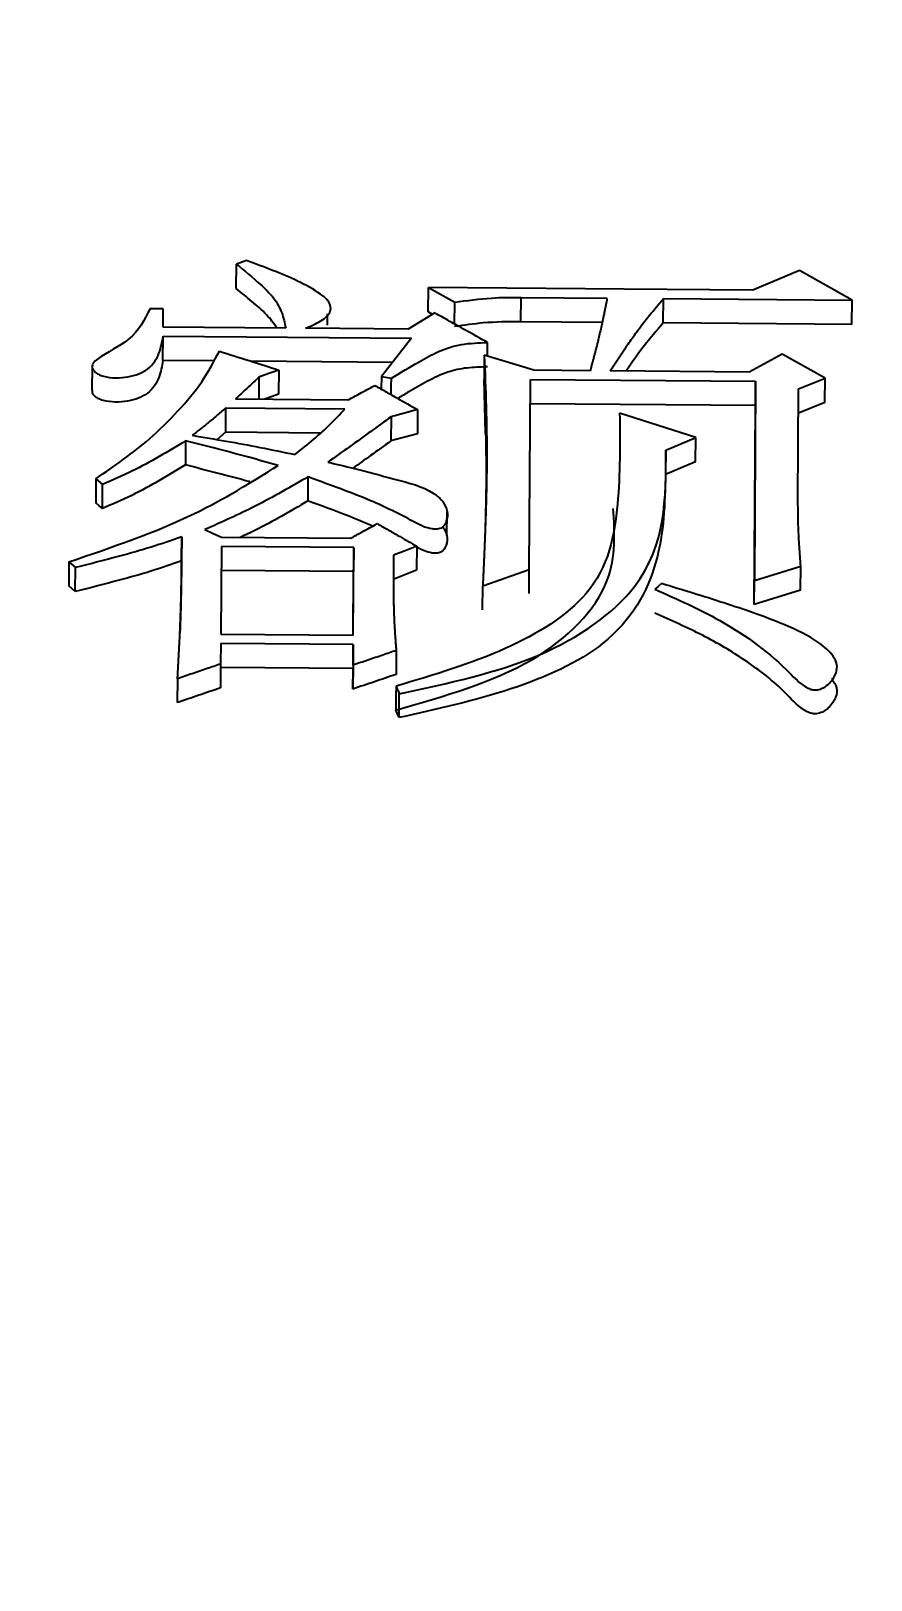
# Model space of a CAD drawing. Header units: millimetres. Extents: x 1726 to 4771, y 590 to 2743.
# Drawn here: x 2463.13 to 2465.88, y 2321.54 to 2326.59 of the extents above; entities that cross this region are included whole.
import ezdxf

# ---------------------------------------------------------------- set-up
doc = ezdxf.new("R2010")
doc.units = ezdxf.units.MM
doc.layers.add('AM_5', color=3, linetype='Continuous', lineweight=25)
doc.styles.add('SLDTEXTSTYLE1', font='txt.shx', dxfattribs={"width": 0.7, "bigfont": 'gbcbig.shx'})
doc.dimstyles.new('SLDDIMSTYLE12$0', dxfattribs={"dimtxt": 12, "dimasz": 10, "dimexe": 0, "dimexo": 0.0625, "dimgap": 0.875, "dimtad": 1, "dimdec": 1, "dimlfac": 1.8, "dimrnd": 1e-09, "dimzin": 12, "dimdsep": 46, "dimtxsty": 'SLDTEXTSTYLE1', "dimcen": 0.09, "dimdle": 8.16, "dimclrd": 3, "dimclre": 3, "dimadec": 0, "dimazin": 3, "dimtfac": 1, "dimtdec": 1, "dimtofl": 0, "dimtmove": 0, "dimatfit": 3, "dimfxl": 0, "dimfrac": 2, "dimtolj": 1, "dimlwd": 5, "dimlwe": 5, "dimarcsym": 0})

# ---------------------------------------------------------------- blocks, each defined once
blk = doc.blocks.new('*D50')
at = {"layer": 'AM_5', "color": 3, "lineweight": 5, "transparency": 16777216}
blk.add_line((2709.5179, 2483.6796), (2315.1182, 2483.6796), dxfattribs=at)
at = {"layer": 'AM_5', "color": 3, "linetype": 'Continuous', "lineweight": 5, "transparency": 16777216}
for p, q in [((2315.1182, 2473.6796), (2315.1182, 2159.8939)), ((2721.1936, 2149.8939), (2315.1182, 2149.8939))]:
    blk.add_line(p, q, dxfattribs=at)
at = {"layer": 'AM_5', "color": 3, "transparency": 16777216}
for points in [[(2313.4515, 2473.6796), (2316.7848, 2473.6796), (2315.1182, 2483.6796)], [(2313.4515, 2159.8939), (2316.7848, 2159.8939), (2315.1182, 2149.8939)]]:
    blk.add_solid(points, dxfattribs=at)
at = {"layer": 'Defpoints', "color": 0, "transparency": 16777216}
for p in [(2709.5804, 2483.6796), (2315.1182, 2149.8939), (2721.2561, 2149.8939)]:
    blk.add_point(p, dxfattribs=at)
at = {"layer": 'AM_5', "color": 0, "transparency": 16777216, "insert": (2300.5289, 2316.7867), "char_height": 12, "attachment_point": 5, "rotation": 90, "style": 'SLDTEXTSTYLE1'}
blk.add_mtext('\\A1;{\\H2.28571x;335}', dxfattribs=at)

msp = doc.modelspace()

# ---------------------------------------------------------------- linework, layer by layer
at = {"color": 7, "linetype": 'Continuous', "lineweight": 25}
for p, q in [((2463.8026, 2325.7541), (2463.8033, 2325.8338)), ((2463.8358, 2325.8454), (2463.8033, 2325.8338)), ((2465.6421, 2325.8126), (2465.4903, 2325.7488)), ((2465.8146, 2325.7164), (2465.6421, 2325.8126)), ((2464.4295, 2325.678), (2464.4302, 2325.7576)), ((2464.4302, 2325.7576), (2464.5165, 2325.7094)), ((2463.5644, 2325.6877), (2463.5211, 2325.6881)), ((2463.564, 2325.6283), (2463.5644, 2325.6877)), ((2464.1015, 2325.713), (2464.1015, 2325.7142)), ((2464.444, 2325.6699), (2464.4295, 2325.678)), ((2464.5158, 2325.6383), (2464.5165, 2325.7094)), ((2464.7322, 2325.6459), (2464.7329, 2325.7254)), ((2464.7329, 2325.7254), (2465.0142, 2325.7231)), ((2465.1973, 2325.642), (2465.198, 2325.7216)), ((2465.198, 2325.7216), (2465.8146, 2325.7164)), ((2465.8139, 2325.6369), (2465.8146, 2325.7164)), ((2463.9642, 2325.625), (2463.564, 2325.6283)), ((2464.1008, 2325.6347), (2464.1011, 2325.6717)), ((2464.4513, 2325.6744), (2464.3645, 2325.6216)), ((2464.9981, 2325.6436), (2464.7322, 2325.6459)), ((2465.8139, 2325.6369), (2465.1973, 2325.642)), ((2463.5631, 2325.5191), (2463.5638, 2325.5985)), ((2464.3645, 2325.6216), (2464.0291, 2325.6244)), ((2464.3751, 2325.5918), (2464.2769, 2325.4674)), ((2464.6234, 2325.533), (2464.6238, 2325.5778)), ((2464.6127, 2325.5362), (2464.612, 2325.4569)), ((2464.7747, 2325.4872), (2464.6127, 2325.5362)), ((2465.5863, 2325.54), (2465.4778, 2325.4813)), ((2465.7264, 2325.4613), (2465.5863, 2325.54)), ((2463.3322, 2325.5013), (2463.3314, 2325.4216)), ((2463.7292, 2325.5178), (2463.5631, 2325.5191)), ((2464.3128, 2325.5129), (2463.8509, 2325.5167)), ((2463.9417, 2325.4881), (2463.941, 2325.4089)), ((2464.9586, 2325.4856), (2464.7747, 2325.4872)), ((2465.4778, 2325.4813), (2465.0235, 2325.4851)), ((2463.8767, 2325.4648), (2463.876, 2325.393)), ((2464.2769, 2325.4674), (2464.2765, 2325.4257)), ((2464.2769, 2325.4674), (2464.3094, 2325.4612)), ((2464.6166, 2325.2821), (2464.612, 2325.4569)), ((2464.7597, 2324.837), (2464.7637, 2325.4574)), ((2464.7637, 2325.4574), (2465.4992, 2325.4513)), ((2465.4992, 2325.4513), (2465.495, 2324.8005)), ((2465.4985, 2325.372), (2465.4992, 2325.4513)), ((2465.6373, 2325.0598), (2465.6397, 2325.4262)), ((2465.6397, 2325.4262), (2465.7264, 2325.4613)), ((2465.7257, 2325.3821), (2465.7264, 2325.4613)), ((2463.8005, 2325.3937), (2464.1683, 2325.3906)), ((2463.941, 2325.4089), (2463.8964, 2325.3929)), ((2465.4985, 2325.372), (2464.7629, 2325.3782)), ((2465.4943, 2324.7221), (2465.4985, 2325.372)), ((2465.7257, 2325.3821), (2465.6389, 2325.347)), ((2463.7678, 2325.364), (2463.7671, 2325.2849)), ((2464.1573, 2325.3608), (2463.7678, 2325.364)), ((2464.3085, 2325.3355), (2464.3078, 2325.2565)), ((2464.3952, 2325.3588), (2464.3945, 2325.2797)), ((2465.3033, 2325.2673), (2465.055, 2325.3473)), ((2463.7671, 2325.2849), (2463.7388, 2325.2607)), ((2464.0779, 2325.2823), (2463.7671, 2325.2849)), ((2464.3945, 2325.2797), (2464.3078, 2325.2565)), ((2463.6373, 2325.2571), (2463.6366, 2325.1781)), ((2465.2057, 2325.226), (2465.2049, 2325.1471)), ((2465.2057, 2325.226), (2465.3033, 2325.2673)), ((2465.3026, 2325.1883), (2465.3033, 2325.2673)), ((2465.3026, 2325.1883), (2465.2049, 2325.1471)), ((2463.3445, 2325.1332), (2463.366, 2325.1149)), ((2463.3652, 2325.0361), (2463.366, 2325.1149)), ((2464.4909, 2324.9465), (2464.4917, 2325.0261)), ((2463.6245, 2324.9435), (2463.6238, 2324.8649)), ((2463.7543, 2324.9424), (2464.1762, 2324.9389)), ((2463.7541, 2324.9121), (2463.7523, 2324.6261)), ((2464.1868, 2324.9085), (2463.7541, 2324.9121)), ((2464.1849, 2324.6225), (2464.1868, 2324.9085)), ((2464.1868, 2324.9085), (2464.186, 2324.83)), ((2464.3924, 2324.9129), (2464.3916, 2324.8343)), ((2463.2562, 2324.8617), (2463.2554, 2324.7832)), ((2463.2562, 2324.8617), (2463.2777, 2324.8432)), ((2463.277, 2324.7648), (2463.2777, 2324.8432)), ((2464.186, 2324.83), (2463.7534, 2324.8336)), ((2464.1847, 2324.6225), (2464.186, 2324.83)), ((2464.3916, 2324.8343), (2464.3157, 2324.8047)), ((2464.6079, 2324.7835), (2464.7597, 2324.837)), ((2464.7589, 2324.7585), (2464.7597, 2324.837)), ((2465.495, 2324.8005), (2465.6468, 2324.8478)), ((2465.646, 2324.7694), (2465.6468, 2324.8478)), ((2464.6071, 2324.7052), (2464.6079, 2324.7835)), ((2465.4943, 2324.7221), (2465.495, 2324.8005)), ((2465.646, 2324.7694), (2465.4943, 2324.7221)), ((2463.7523, 2324.6261), (2464.1849, 2324.6225)), ((2463.7521, 2324.5955), (2463.7516, 2324.5282)), ((2464.1847, 2324.5919), (2463.7521, 2324.5955)), ((2464.1847, 2324.5919), (2464.184, 2324.5138)), ((2464.1843, 2324.5246), (2464.1847, 2324.5919)), ((2464.3252, 2324.5724), (2464.3245, 2324.4943)), ((2463.7516, 2324.5282), (2463.7509, 2324.4502)), ((2464.184, 2324.5138), (2463.7515, 2324.5174)), ((2464.1843, 2324.5246), (2464.1836, 2324.4466)), ((2464.1836, 2324.4466), (2464.184, 2324.5138)), ((2465.751, 2324.555), (2465.751, 2324.5558)), ((2463.6107, 2324.4803), (2463.6099, 2324.4024)), ((2465.7502, 2324.4768), (2465.7503, 2324.4817)), ((2464.3344, 2324.3534), (2464.3351, 2324.4313)), ((2464.3344, 2324.3534), (2464.3237, 2324.3781))]:
    msp.add_line(p, q, dxfattribs=at)
at = {"color": 7, "linetype": 'Continuous', "lineweight": 25, "flags": 128}
for points in [[(2465.4903, 2325.7488), (2465.0699, 2325.7523), (2464.4302, 2325.7576)], [(2463.5638, 2325.5985), (2463.9695, 2325.5952), (2464.3751, 2325.5918)], [(2463.9417, 2325.4881), (2463.9092, 2325.4764), (2463.8767, 2325.4648)], [(2464.3089, 2325.4075), (2464.3089, 2325.4093), (2464.3091, 2325.4352), (2464.3094, 2325.4612)], [(2464.3952, 2325.3588), (2464.3519, 2325.3472), (2464.3085, 2325.3355)], [(2463.3445, 2325.1332), (2463.3442, 2325.1044), (2463.344, 2325.0794), (2463.3437, 2325.0544)], [(2464.0369, 2325.1395), (2464.0366, 2325.1044), (2464.0363, 2325.0825), (2464.0361, 2325.0607)], [(2463.3652, 2325.0361), (2463.3545, 2325.0452), (2463.3437, 2325.0544)], [(2463.7004, 2324.9671), (2463.7273, 2324.9547), (2463.7543, 2324.9424)], [(2464.3924, 2324.9129), (2464.3544, 2324.898), (2464.3164, 2324.8832)], [(2463.277, 2324.7648), (2463.2662, 2324.774), (2463.2554, 2324.7832)], [(2465.192, 2324.7908), (2465.1811, 2324.7818), (2465.1703, 2324.7727)], [(2464.3245, 2324.456), (2464.3242, 2324.4243), (2464.324, 2324.4012), (2464.3237, 2324.3781)]]:
    msp.add_lwpolyline(points, dxfattribs=at)
at = {"color": 7, "linetype": 'Continuous', "lineweight": 25}
for points, knots in [([(2463.8033, 2325.8338), (2463.8297, 2325.8122), (2463.8729, 2325.7766), (2463.9272, 2325.7246), (2463.9537, 2325.6754), (2463.9607, 2325.6418), (2463.9642, 2325.625)], [0, 0, 0, 0, 0.34464, 0.565757, 0.783533, 1, 1, 1, 1]), ([(2464.0291, 2325.6244), (2464.0465, 2325.6318), (2464.0807, 2325.6462), (2464.1154, 2325.6771), (2464.1085, 2325.7114), (2464.0682, 2325.7449), (2463.9798, 2325.7927), (2463.8931, 2325.8244), (2463.8358, 2325.8454)], [0, 0, 0, 0, 0.121784, 0.238894, 0.329996, 0.425945, 0.621085, 1, 1, 1, 1]), ([(2463.9356, 2325.6252), (2463.925, 2325.6399), (2463.9028, 2325.6706), (2463.8537, 2325.7122), (2463.8196, 2325.7401), (2463.8026, 2325.7541)], [0, 0, 0, 0, 0.315601, 0.657131, 1, 1, 1, 1]), ([(2463.5211, 2325.6881), (2463.5031, 2325.6521), (2463.4706, 2325.5871), (2463.3738, 2325.5432), (2463.3321, 2325.5103), (2463.3313, 2325.4945), (2463.3395, 2325.4824), (2463.352, 2325.4734), (2463.3752, 2325.4653), (2463.4088, 2325.4614), (2463.4488, 2325.4646), (2463.4846, 2325.4748), (2463.5281, 2325.4979), (2463.5538, 2325.5428), (2463.5605, 2325.58), (2463.5638, 2325.5985)], [0, 0, 0, 0, 0.230991, 0.417984, 0.453958, 0.487906, 0.511162, 0.535138, 0.560232, 0.612084, 0.662769, 0.713245, 0.762331, 0.881446, 1, 1, 1, 1]), ([(2464.5165, 2325.7094), (2464.5563, 2325.715), (2464.6275, 2325.725), (2464.7006, 2325.7253), (2464.7329, 2325.7254)], [0, 0, 0, 0, 0.558835, 1, 1, 1, 1]), ([(2465.0142, 2325.7231), (2465.0138, 2325.7214), (2465.0131, 2325.7179), (2465.0123, 2325.7135), (2465.0114, 2325.7092), (2465.0108, 2325.7057), (2465.0101, 2325.7022), (2465.0094, 2325.6988), (2465.0087, 2325.6953), (2465.0079, 2325.6909), (2465.0072, 2325.6875), (2465.0063, 2325.6831), (2465.0054, 2325.6788), (2465.0044, 2325.6735), (2465.0033, 2325.6683), (2465.0022, 2325.6631), (2465.0011, 2325.6579), (2464.999, 2325.6475), (2464.9941, 2325.6249), (2464.9887, 2325.6023), (2464.9845, 2325.5849), (2464.9827, 2325.578), (2464.981, 2325.571), (2464.9788, 2325.5623), (2464.977, 2325.5554), (2464.9752, 2325.5484), (2464.9738, 2325.5432), (2464.9727, 2325.5389), (2464.9716, 2325.5345), (2464.9707, 2325.5311), (2464.9697, 2325.5276), (2464.9688, 2325.5241), (2464.9679, 2325.5207), (2464.9668, 2325.5163), (2464.9658, 2325.5128), (2464.9647, 2325.5085), (2464.9637, 2325.505), (2464.9628, 2325.5015), (2464.9619, 2325.4981), (2464.961, 2325.4946), (2464.9598, 2325.4902), (2464.959, 2325.4875), (2464.9586, 2325.4856)], [0, 0, 0, 0, 0.021952, 0.043903, 0.054879, 0.07683, 0.087806, 0.098782, 0.120733, 0.131709, 0.15366, 0.164636, 0.186587, 0.208539, 0.23049, 0.252442, 0.274393, 0.296345, 0.384151, 0.559767, 0.581718, 0.60367, 0.647573, 0.669524, 0.713427, 0.735378, 0.75733, 0.779281, 0.790257, 0.812208, 0.823184, 0.83416, 0.856111, 0.867087, 0.889038, 0.900014, 0.921966, 0.932941, 0.943917, 0.965868, 0.976844, 1, 1, 1, 1]), ([(2465.0235, 2325.4851), (2465.0409, 2325.5112), (2465.0604, 2325.5406), (2465.0895, 2325.5828), (2465.1268, 2325.6365), (2465.1677, 2325.6853), (2465.198, 2325.7216)], [0, 0, 0, 0, 0.325176, 0.365823, 0.528414, 1, 1, 1, 1]), ([(2464.6238, 2325.5778), (2464.5989, 2325.5918), (2464.5578, 2325.6148), (2464.5003, 2325.647), (2464.4676, 2325.6653), (2464.4513, 2325.6744)], [0, 0, 0, 0, 0.4326285, 0.7163139, 1, 1, 1, 1]), ([(2464.7322, 2325.6459), (2464.6911, 2325.6455), (2464.6178, 2325.6448), (2464.5469, 2325.6344), (2464.5157, 2325.6299)], [0, 0, 0, 0, 0.5610854, 1, 1, 1, 1]), ([(2465.1973, 2325.642), (2465.176, 2325.6171), (2465.1326, 2325.5665), (2465.0954, 2325.513), (2465.0766, 2325.4854), (2465.0762, 2325.4846)], [0, 0, 0, 0, 0.48485, 0.986855, 1, 1, 1, 1]), ([(2464.3094, 2325.4612), (2464.3394, 2325.4794), (2464.3889, 2325.5095), (2464.4611, 2325.5497), (2464.5371, 2325.5752), (2464.5947, 2325.5769), (2464.6238, 2325.5778)], [0, 0, 0, 0, 0.334385, 0.552202, 0.773272, 1, 1, 1, 1]), ([(2463.3445, 2325.1332), (2463.4053, 2325.1754), (2463.505, 2325.2447), (2463.6136, 2325.3538), (2463.6946, 2325.4485), (2463.7298, 2325.5159), (2463.7474, 2325.5494)], [0, 0, 0, 0, 0.34436, 0.564684, 0.783385, 1, 1, 1, 1]), ([(2463.7474, 2325.5494), (2463.7798, 2325.5392), (2463.8446, 2325.5188), (2463.9093, 2325.4983), (2463.9417, 2325.4881)], [0, 0, 0, 0, 0.5, 1, 1, 1, 1]), ([(2464.6127, 2325.5362), (2464.6149, 2325.4803), (2464.6194, 2325.3686), (2464.6214, 2325.2421), (2464.6208, 2325.1699), (2464.6206, 2325.1522), (2464.6205, 2325.1469), (2464.6205, 2325.1417), (2464.6204, 2325.1364), (2464.6203, 2325.1311), (2464.6202, 2325.124), (2464.6201, 2325.117), (2464.6199, 2325.1099), (2464.6198, 2325.1046), (2464.6197, 2325.0993), (2464.6196, 2325.094), (2464.6195, 2325.0887), (2464.6193, 2325.0834), (2464.6192, 2325.0764), (2464.619, 2325.0693), (2464.6188, 2325.0623), (2464.6187, 2325.057), (2464.6185, 2325.0517), (2464.6184, 2325.0464), (2464.6182, 2325.0411), (2464.618, 2325.0358), (2464.6179, 2325.0304), (2464.6177, 2325.0251), (2464.6175, 2325.0181), (2464.6173, 2325.011), (2464.617, 2325.0039), (2464.6168, 2324.9986), (2464.6167, 2324.9933), (2464.6165, 2324.988), (2464.6163, 2324.9827), (2464.6161, 2324.9774), (2464.6158, 2324.9703), (2464.6156, 2324.9632), (2464.6153, 2324.9561), (2464.6151, 2324.9508), (2464.6149, 2324.9455), (2464.6147, 2324.9402), (2464.6145, 2324.9349), (2464.6142, 2324.9296), (2464.614, 2324.9242), (2464.6138, 2324.9189), (2464.6135, 2324.9118), (2464.6132, 2324.9047), (2464.6129, 2324.8977), (2464.6127, 2324.8923), (2464.6125, 2324.887), (2464.6122, 2324.8817), (2464.612, 2324.8764), (2464.6118, 2324.871), (2464.6115, 2324.8639), (2464.6112, 2324.8568), (2464.6108, 2324.8497), (2464.6106, 2324.8444), (2464.6104, 2324.8391), (2464.6101, 2324.8338), (2464.6099, 2324.8284), (2464.6097, 2324.8231), (2464.6094, 2324.8178), (2464.6091, 2324.8107), (2464.6088, 2324.8035), (2464.6084, 2324.7964), (2464.6082, 2324.7904), (2464.608, 2324.7861), (2464.6079, 2324.7835)], [0, 0, 0, 0, 0.22469, 0.449389, 0.505561, 0.512583, 0.519604, 0.526626, 0.533648, 0.540669, 0.547691, 0.561734, 0.568755, 0.575777, 0.582798, 0.58982, 0.596841, 0.603863, 0.610884, 0.624928, 0.631949, 0.638971, 0.645992, 0.653014, 0.660035, 0.667057, 0.674078, 0.6811, 0.688121, 0.702165, 0.709186, 0.716208, 0.723229, 0.730251, 0.737272, 0.744294, 0.751315, 0.765358, 0.77238, 0.779401, 0.786423, 0.793445, 0.800466, 0.807488, 0.814509, 0.821531, 0.828552, 0.842595, 0.849617, 0.856638, 0.86366, 0.870682, 0.877703, 0.884725, 0.891746, 0.905789, 0.912811, 0.919832, 0.926854, 0.933875, 0.940897, 0.947918, 0.95494, 0.961962, 0.976005, 0.983026, 0.990048, 1, 1, 1, 1]), ([(2463.5631, 2325.5191), (2463.5597, 2325.5006), (2463.553, 2325.4635), (2463.5273, 2325.4186), (2463.4839, 2325.3955), (2463.4481, 2325.3854), (2463.408, 2325.3822), (2463.3745, 2325.386), (2463.3512, 2325.3942), (2463.339, 2325.4032), (2463.3314, 2325.4128), (2463.3327, 2325.4192), (2463.3333, 2325.4219)], [0, 0, 0, 0, 0.223965, 0.44903, 0.541825, 0.637278, 0.73315, 0.831226, 0.878675, 0.923993, 0.967934, 1, 1, 1, 1]), ([(2464.6231, 2325.4984), (2464.6007, 2325.4978), (2464.5562, 2325.4967), (2464.4868, 2325.482), (2464.4269, 2325.4516), (2464.3738, 2325.4219), (2464.3425, 2325.4027), (2464.3305, 2325.3953)], [0, 0, 0, 0, 0.190977, 0.379493, 0.617761, 0.853572, 1, 1, 1, 1]), ([(2463.8767, 2325.4648), (2463.8675, 2325.4562), (2463.8502, 2325.4401), (2463.8248, 2325.4164), (2463.8086, 2325.4012), (2463.8005, 2325.3937)], [0, 0, 0, 0, 0.361282, 0.680641, 1, 1, 1, 1]), ([(2464.1683, 2325.3906), (2464.1808, 2325.3974), (2464.2015, 2325.4087), (2464.2305, 2325.4244), (2464.2469, 2325.4333), (2464.2551, 2325.4377)], [0, 0, 0, 0, 0.432649, 0.716324, 1, 1, 1, 1]), ([(2464.2551, 2325.4377), (2464.2675, 2325.4307), (2464.2924, 2325.4167), (2464.3391, 2325.3904), (2464.3734, 2325.3711), (2464.3952, 2325.3588)], [0, 0, 0, 0, 0.266242, 0.532485, 1, 1, 1, 1]), ([(2463.7678, 2325.364), (2463.758, 2325.3555), (2463.7382, 2325.3386), (2463.7024, 2325.3087), (2463.6755, 2325.2877), (2463.6591, 2325.2749)], [0, 0, 0, 0, 0.280921, 0.561854, 1, 1, 1, 1]), ([(2463.994, 2325.2121), (2464.015, 2325.2286), (2464.0554, 2325.2605), (2464.1097, 2325.3103), (2464.1414, 2325.3439), (2464.1573, 2325.3608)], [0, 0, 0, 0, 0.349925, 0.674457, 1, 1, 1, 1]), ([(2464.3085, 2325.3355), (2464.2864, 2325.3196), (2464.2409, 2325.287), (2464.1721, 2325.2375), (2464.1254, 2325.2039), (2464.1021, 2325.1871)], [0, 0, 0, 0, 0.321741, 0.660871, 1, 1, 1, 1]), ([(2465.055, 2325.3473), (2465.056, 2325.2491), (2465.0578, 2325.0531), (2465.004, 2324.7616), (2464.6875, 2324.564), (2464.4471, 2324.4924), (2464.3245, 2324.456)], [0, 0, 0, 0, 0.2736561, 0.5467644, 0.7688729, 1, 1, 1, 1]), ([(2463.6591, 2325.2749), (2463.7331, 2325.2624), (2463.8457, 2325.2434), (2463.9561, 2325.2201), (2463.994, 2325.2121)], [0, 0, 0, 0, 0.65698, 1, 1, 1, 1]), ([(2464.6173, 2325.2845), (2464.6182, 2325.2276), (2464.6195, 2325.1431), (2464.6172, 2325.022), (2464.6158, 2324.9726), (2464.6149, 2324.9458), (2464.6148, 2324.9441), (2464.6148, 2324.9432)], [0, 0, 0, 0, 0.523003, 0.777291, 0.904046, 0.945882, 1, 1, 1, 1]), ([(2463.6373, 2325.2571), (2463.6086, 2325.2398), (2463.5519, 2325.2055), (2463.4631, 2325.1566), (2463.3984, 2325.1288), (2463.366, 2325.1149)], [0, 0, 0, 0, 0.338451, 0.66812, 1, 1, 1, 1]), ([(2463.9397, 2325.1764), (2463.9077, 2325.1854), (2463.8416, 2325.2039), (2463.7409, 2325.2309), (2463.6719, 2325.2484), (2463.6373, 2325.2571)], [0, 0, 0, 0, 0.320379, 0.660141, 1, 1, 1, 1]), ([(2464.3078, 2325.2565), (2464.2856, 2325.2406), (2464.2444, 2325.211), (2464.2031, 2325.1814), (2464.184, 2325.1676)], [0, 0, 0, 0, 0.536971, 1, 1, 1, 1]), ([(2464.3351, 2324.4313), (2464.4947, 2324.4653), (2464.8056, 2324.5315), (2465.2074, 2324.8144), (2465.2063, 2325.071), (2465.2057, 2325.226)], [0, 0, 0, 0, 0.294377, 0.573566, 1, 1, 1, 1]), ([(2463.2562, 2324.8617), (2463.3982, 2324.9102), (2463.65, 2324.9962), (2463.8518, 2325.1217), (2463.9397, 2325.1764)], [0, 0, 0, 0, 0.5642098, 1, 1, 1, 1]), ([(2463.6366, 2325.1781), (2463.6079, 2325.1608), (2463.5514, 2325.1265), (2463.4624, 2325.0777), (2463.3977, 2325.05), (2463.3652, 2325.0361)], [0, 0, 0, 0, 0.338647, 0.668299, 1, 1, 1, 1]), ([(2463.8469, 2325.1233), (2463.8456, 2325.1236), (2463.8102, 2325.1335), (2463.7401, 2325.1518), (2463.6711, 2325.1694), (2463.6366, 2325.1781)], [0, 0, 0, 0, 0.019914, 0.509894, 1, 1, 1, 1]), ([(2464.1021, 2325.1871), (2464.13, 2325.1806), (2464.2035, 2325.1635), (2464.3183, 2325.1319), (2464.4305, 2325.1036), (2464.4796, 2325.0592), (2464.4946, 2325.0268), (2464.4917, 2324.9986), (2464.4828, 2324.98), (2464.4724, 2324.9721), (2464.4645, 2324.9692), (2464.4542, 2324.9681), (2464.4371, 2324.9697), (2464.4101, 2324.9775), (2464.3478, 2325.0124), (2464.2295, 2325.0705), (2464.1079, 2325.1128), (2464.0395, 2325.1385), (2464.0369, 2325.1395)], [0, 0, 0, 0, 0.080829, 0.213073, 0.345773, 0.395058, 0.444233, 0.491132, 0.518332, 0.527917, 0.53551, 0.543103, 0.555865, 0.581938, 0.622671, 0.782526, 0.991638, 1, 1, 1, 1]), ([(2464.0369, 2325.1395), (2463.9804, 2325.1065), (2463.8991, 2325.0592), (2463.7835, 2325.0041), (2463.7281, 2324.9794), (2463.7004, 2324.9671)], [0, 0, 0, 0, 0.532376, 0.766064, 1, 1, 1, 1]), ([(2465.2049, 2325.1471), (2465.2026, 2325.0522), (2465.198, 2324.8622), (2465.0517, 2324.5912), (2464.7024, 2324.435), (2464.4583, 2324.3809), (2464.3344, 2324.3534)], [0, 0, 0, 0, 0.271412, 0.543735, 0.768302, 1, 1, 1, 1]), ([(2464.0361, 2325.0607), (2463.98, 2325.0274), (2463.9096, 2324.9857), (2463.8318, 2324.9493), (2463.8159, 2324.9419)], [0, 0, 0, 0, 0.796612, 1, 1, 1, 1]), ([(2464.2484, 2324.9786), (2464.2208, 2324.9902), (2464.1517, 2325.0193), (2464.0795, 2325.0451), (2464.0361, 2325.0607)], [0, 0, 0, 0, 0.399678, 1, 1, 1, 1]), ([(2464.3237, 2324.3781), (2464.4824, 2324.4236), (2464.7901, 2324.5119), (2465.0485, 2324.7774), (2465.0387, 2324.9572), (2465.0343, 2325.0362)], [0, 0, 0, 0, 0.37366, 0.724982, 1, 1, 1, 1]), ([(2465.6468, 2324.8478), (2465.645, 2324.8689), (2465.6416, 2324.911), (2465.6381, 2324.9817), (2465.6376, 2325.0312), (2465.6373, 2325.0598)], [0, 0, 0, 0, 0.29749, 0.594994, 1, 1, 1, 1]), ([(2464.1762, 2324.9389), (2464.1887, 2324.9458), (2464.2094, 2324.9572), (2464.2384, 2324.9731), (2464.2548, 2324.9821), (2464.263, 2324.9866)], [0, 0, 0, 0, 0.432649, 0.716324, 1, 1, 1, 1]), ([(2464.263, 2324.9866), (2464.2755, 2324.9795), (2464.3003, 2324.9654), (2464.3434, 2324.9408), (2464.3741, 2324.9233), (2464.3924, 2324.9129)], [0, 0, 0, 0, 0.288429, 0.576858, 1, 1, 1, 1]), ([(2464.4776, 2324.9764), (2464.4831, 2324.9671), (2464.4945, 2324.9475), (2464.4909, 2324.9204), (2464.4824, 2324.9019), (2464.4722, 2324.8938), (2464.4644, 2324.8907), (2464.4543, 2324.8895), (2464.4377, 2324.8909), (2464.4149, 2324.8969), (2464.4002, 2324.9052), (2464.3923, 2324.9097)], [0, 0, 0, 0, 0.208516, 0.433581, 0.563806, 0.609809, 0.646624, 0.683488, 0.742679, 0.862252, 1, 1, 1, 1]), ([(2463.6245, 2324.9435), (2463.5915, 2324.932), (2463.5254, 2324.9091), (2463.409, 2324.8764), (2463.3258, 2324.8554), (2463.2777, 2324.8432)], [0, 0, 0, 0, 0.296607, 0.593255, 1, 1, 1, 1]), ([(2463.6107, 2324.4803), (2463.6111, 2324.4871), (2463.6118, 2324.5006), (2463.6128, 2324.5175), (2463.6135, 2324.531), (2463.6141, 2324.5412), (2463.6146, 2324.5496), (2463.615, 2324.5581), (2463.6156, 2324.5699), (2463.6165, 2324.5867), (2463.6174, 2324.6036), (2463.6182, 2324.6205), (2463.6188, 2324.634), (2463.6195, 2324.6508), (2463.62, 2324.6643), (2463.6207, 2324.6811), (2463.6211, 2324.6946), (2463.6215, 2324.7081), (2463.6219, 2324.7215), (2463.6222, 2324.735), (2463.6226, 2324.7518), (2463.6229, 2324.7635), (2463.6231, 2324.7753), (2463.6232, 2324.782), (2463.6233, 2324.7904), (2463.6234, 2324.7971), (2463.6235, 2324.8039), (2463.6236, 2324.8106), (2463.6237, 2324.8173), (2463.6238, 2324.8257), (2463.6238, 2324.8324), (2463.6239, 2324.8408), (2463.624, 2324.8475), (2463.624, 2324.8559), (2463.6241, 2324.8626), (2463.6241, 2324.8693), (2463.6242, 2324.876), (2463.6242, 2324.8827), (2463.6243, 2324.891), (2463.6243, 2324.8977), (2463.6243, 2324.9061), (2463.6244, 2324.912), (2463.6244, 2324.917), (2463.6244, 2324.9203), (2463.6244, 2324.9237), (2463.6244, 2324.9279), (2463.6245, 2324.9312), (2463.6245, 2324.9352), (2463.6245, 2324.939), (2463.6245, 2324.942), (2463.6245, 2324.9435)], [0, 0, 0, 0, 0.043584, 0.087168, 0.10896, 0.130753, 0.152545, 0.163441, 0.185233, 0.228817, 0.272401, 0.294193, 0.337777, 0.35957, 0.403154, 0.424946, 0.46853, 0.490322, 0.512114, 0.555699, 0.577491, 0.621075, 0.631971, 0.653763, 0.664659, 0.686451, 0.697347, 0.708243, 0.730035, 0.740931, 0.762723, 0.773619, 0.795412, 0.806308, 0.8281, 0.838996, 0.849892, 0.871684, 0.88258, 0.904372, 0.915268, 0.93706, 0.942508, 0.947956, 0.958852, 0.9643, 0.975196, 0.980644, 0.990322, 1, 1, 1, 1]), ([(2464.3164, 2324.8832), (2464.3161, 2324.8488), (2464.3158, 2324.8123), (2464.316, 2324.7736), (2464.3161, 2324.7671), (2464.3161, 2324.7607), (2464.3162, 2324.7542), (2464.3163, 2324.7488), (2464.3163, 2324.7434), (2464.3164, 2324.7391), (2464.3165, 2324.7337), (2464.3166, 2324.7284), (2464.3168, 2324.7197), (2464.317, 2324.7111), (2464.3173, 2324.7025), (2464.3175, 2324.696), (2464.3177, 2324.6896), (2464.318, 2324.6809), (2464.3184, 2324.6734), (2464.3187, 2324.6658), (2464.3189, 2324.6615), (2464.3192, 2324.6561), (2464.3195, 2324.6507), (2464.32, 2324.6421), (2464.3206, 2324.6335), (2464.3213, 2324.6227), (2464.3219, 2324.614), (2464.3228, 2324.6032), (2464.3234, 2324.5946), (2464.3243, 2324.5836), (2464.3249, 2324.5769), (2464.3252, 2324.5724)], [0, 0, 0, 0, 0.332695, 0.353489, 0.374282, 0.395075, 0.415869, 0.436662, 0.447059, 0.467852, 0.478249, 0.499042, 0.519836, 0.561423, 0.582216, 0.603009, 0.623803, 0.644596, 0.686183, 0.69658, 0.717373, 0.72777, 0.748563, 0.769356, 0.810943, 0.831737, 0.873323, 0.894117, 0.935704, 0.956497, 1, 1, 1, 1]), ([(2463.6238, 2324.8649), (2463.5907, 2324.8535), (2463.5246, 2324.8306), (2463.4081, 2324.7981), (2463.325, 2324.777), (2463.277, 2324.7648)], [0, 0, 0, 0, 0.29672, 0.593461, 1, 1, 1, 1]), ([(2463.6238, 2324.8639), (2463.6238, 2324.8638), (2463.6238, 2324.8634), (2463.6234, 2324.82), (2463.6224, 2324.7416), (2463.6201, 2324.673), (2463.6186, 2324.6298)], [0, 0, 0, 0, 0.0175191, 0.1458279, 0.4605328, 1, 1, 1, 1]), ([(2465.1703, 2324.7727), (2465.2431, 2324.7401), (2465.4127, 2324.6641), (2465.5662, 2324.5486), (2465.6436, 2324.4639), (2465.6735, 2324.4476), (2465.6856, 2324.4438), (2465.6973, 2324.4432), (2465.7088, 2324.4454), (2465.7247, 2324.4523), (2465.7462, 2324.47), (2465.7635, 2324.4962), (2465.767, 2324.5274), (2465.7494, 2324.5624), (2465.6947, 2324.6103), (2465.5716, 2324.6687), (2465.3957, 2324.7289), (2465.26, 2324.7701), (2465.192, 2324.7908)], [0, 0, 0, 0, 0.163054, 0.380102, 0.433894, 0.442949, 0.452088, 0.458006, 0.463913, 0.473847, 0.492962, 0.528393, 0.555625, 0.58285, 0.633845, 0.724478, 0.861928, 1, 1, 1, 1]), ([(2465.7495, 2324.4772), (2465.7551, 2324.4686), (2465.7671, 2324.4502), (2465.7626, 2324.4175), (2465.7456, 2324.3925), (2465.7252, 2324.3757), (2465.7117, 2324.3684), (2465.6975, 2324.3653), (2465.686, 2324.3657), (2465.6715, 2324.37), (2465.636, 2324.391), (2465.58, 2324.4548), (2465.4736, 2324.539), (2465.3271, 2324.6245), (2465.2223, 2324.671), (2465.1695, 2324.6944)], [0, 0, 0, 0, 0.04583, 0.097843, 0.159814, 0.179572, 0.203826, 0.214756, 0.225774, 0.239004, 0.263969, 0.376161, 0.598858, 0.797879, 1, 1, 1, 1]), ([(2464.3252, 2324.5724), (2464.3105, 2324.5674), (2464.2796, 2324.5569), (2464.2327, 2324.541), (2464.2004, 2324.5301), (2464.1843, 2324.5246)], [0, 0, 0, 0, 0.313727, 0.656864, 1, 1, 1, 1]), ([(2463.7516, 2324.5282), (2463.7369, 2324.5232), (2463.706, 2324.5127), (2463.659, 2324.4968), (2463.6268, 2324.4858), (2463.6107, 2324.4803)], [0, 0, 0, 0, 0.313727, 0.656864, 1, 1, 1, 1]), ([(2464.3245, 2324.4943), (2464.301, 2324.4863), (2464.254, 2324.4704), (2464.2071, 2324.4545), (2464.1836, 2324.4466)], [0, 0, 0, 0, 0.5, 1, 1, 1, 1]), ([(2463.7509, 2324.4502), (2463.7274, 2324.4422), (2463.6804, 2324.4263), (2463.6334, 2324.4103), (2463.6099, 2324.4024)], [0, 0, 0, 0, 0.5, 1, 1, 1, 1]), ([(2464.3245, 2324.456), (2464.3263, 2324.4519), (2464.3298, 2324.4437), (2464.3334, 2324.4355), (2464.3351, 2324.4313)], [0, 0, 0, 0, 0.499988, 1, 1, 1, 1])]:
    msp.add_open_spline(points, degree=3, knots=knots, dxfattribs=at)

# ---------------------------------------------------------------- dimensions: what is measured, and where the dimension line sits
at = {"layer": 'AM_5'}
dim = msp.add_linear_dim(base=(2315.1182, 2149.8939), p1=(2709.5804, 2483.6796), p2=(2721.2561, 2149.8939), angle=90, text='{\\H2.28571x;335}', dimstyle='SLDDIMSTYLE12$0', override={"dimlfac": 1}, dxfattribs=at)
dim.commit()
dim.dimension.update_dxf_attribs({"geometry": '*D50', "text_midpoint": (2300.5289, 2316.7867)})

doc.saveas('drawing.dxf')
